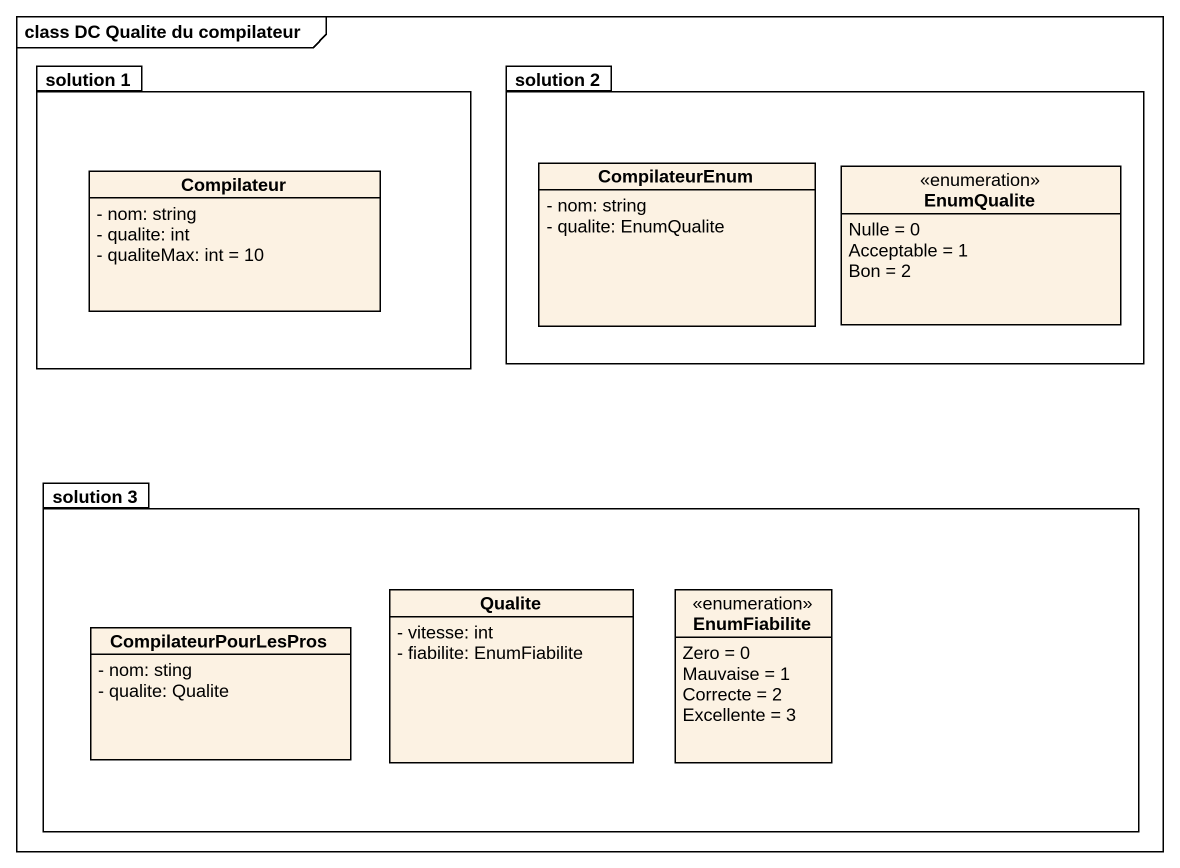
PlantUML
@startuml
mainframe class DC Qualite du compilateur
hide circle
hide empty members
skinparam classAttributeIconSize 0
package "solution 1" as solution_1 {
  class Compilateur {
    - nom: string
    - qualite: int
    - qualiteMax: int = 10
  }
}
package "solution 2" as solution_2 {
  class CompilateurEnum {
    - nom: string
    - qualite: EnumQualite
  }
  enum EnumQualite {
    Nulle = 0
    Acceptable = 1
    Bon = 2
  }
}
package "solution 3" as solution_3 {
  class Qualite {
    - vitesse: int
    - fiabilite: EnumFiabilite
  }
  enum EnumFiabilite {
    Zero = 0
    Mauvaise = 1
    Correcte = 2
    Excellente = 3
  }
  class CompilateurPourLesPros {
    - nom: sting
    - qualite: Qualite
  }
}
@enduml
